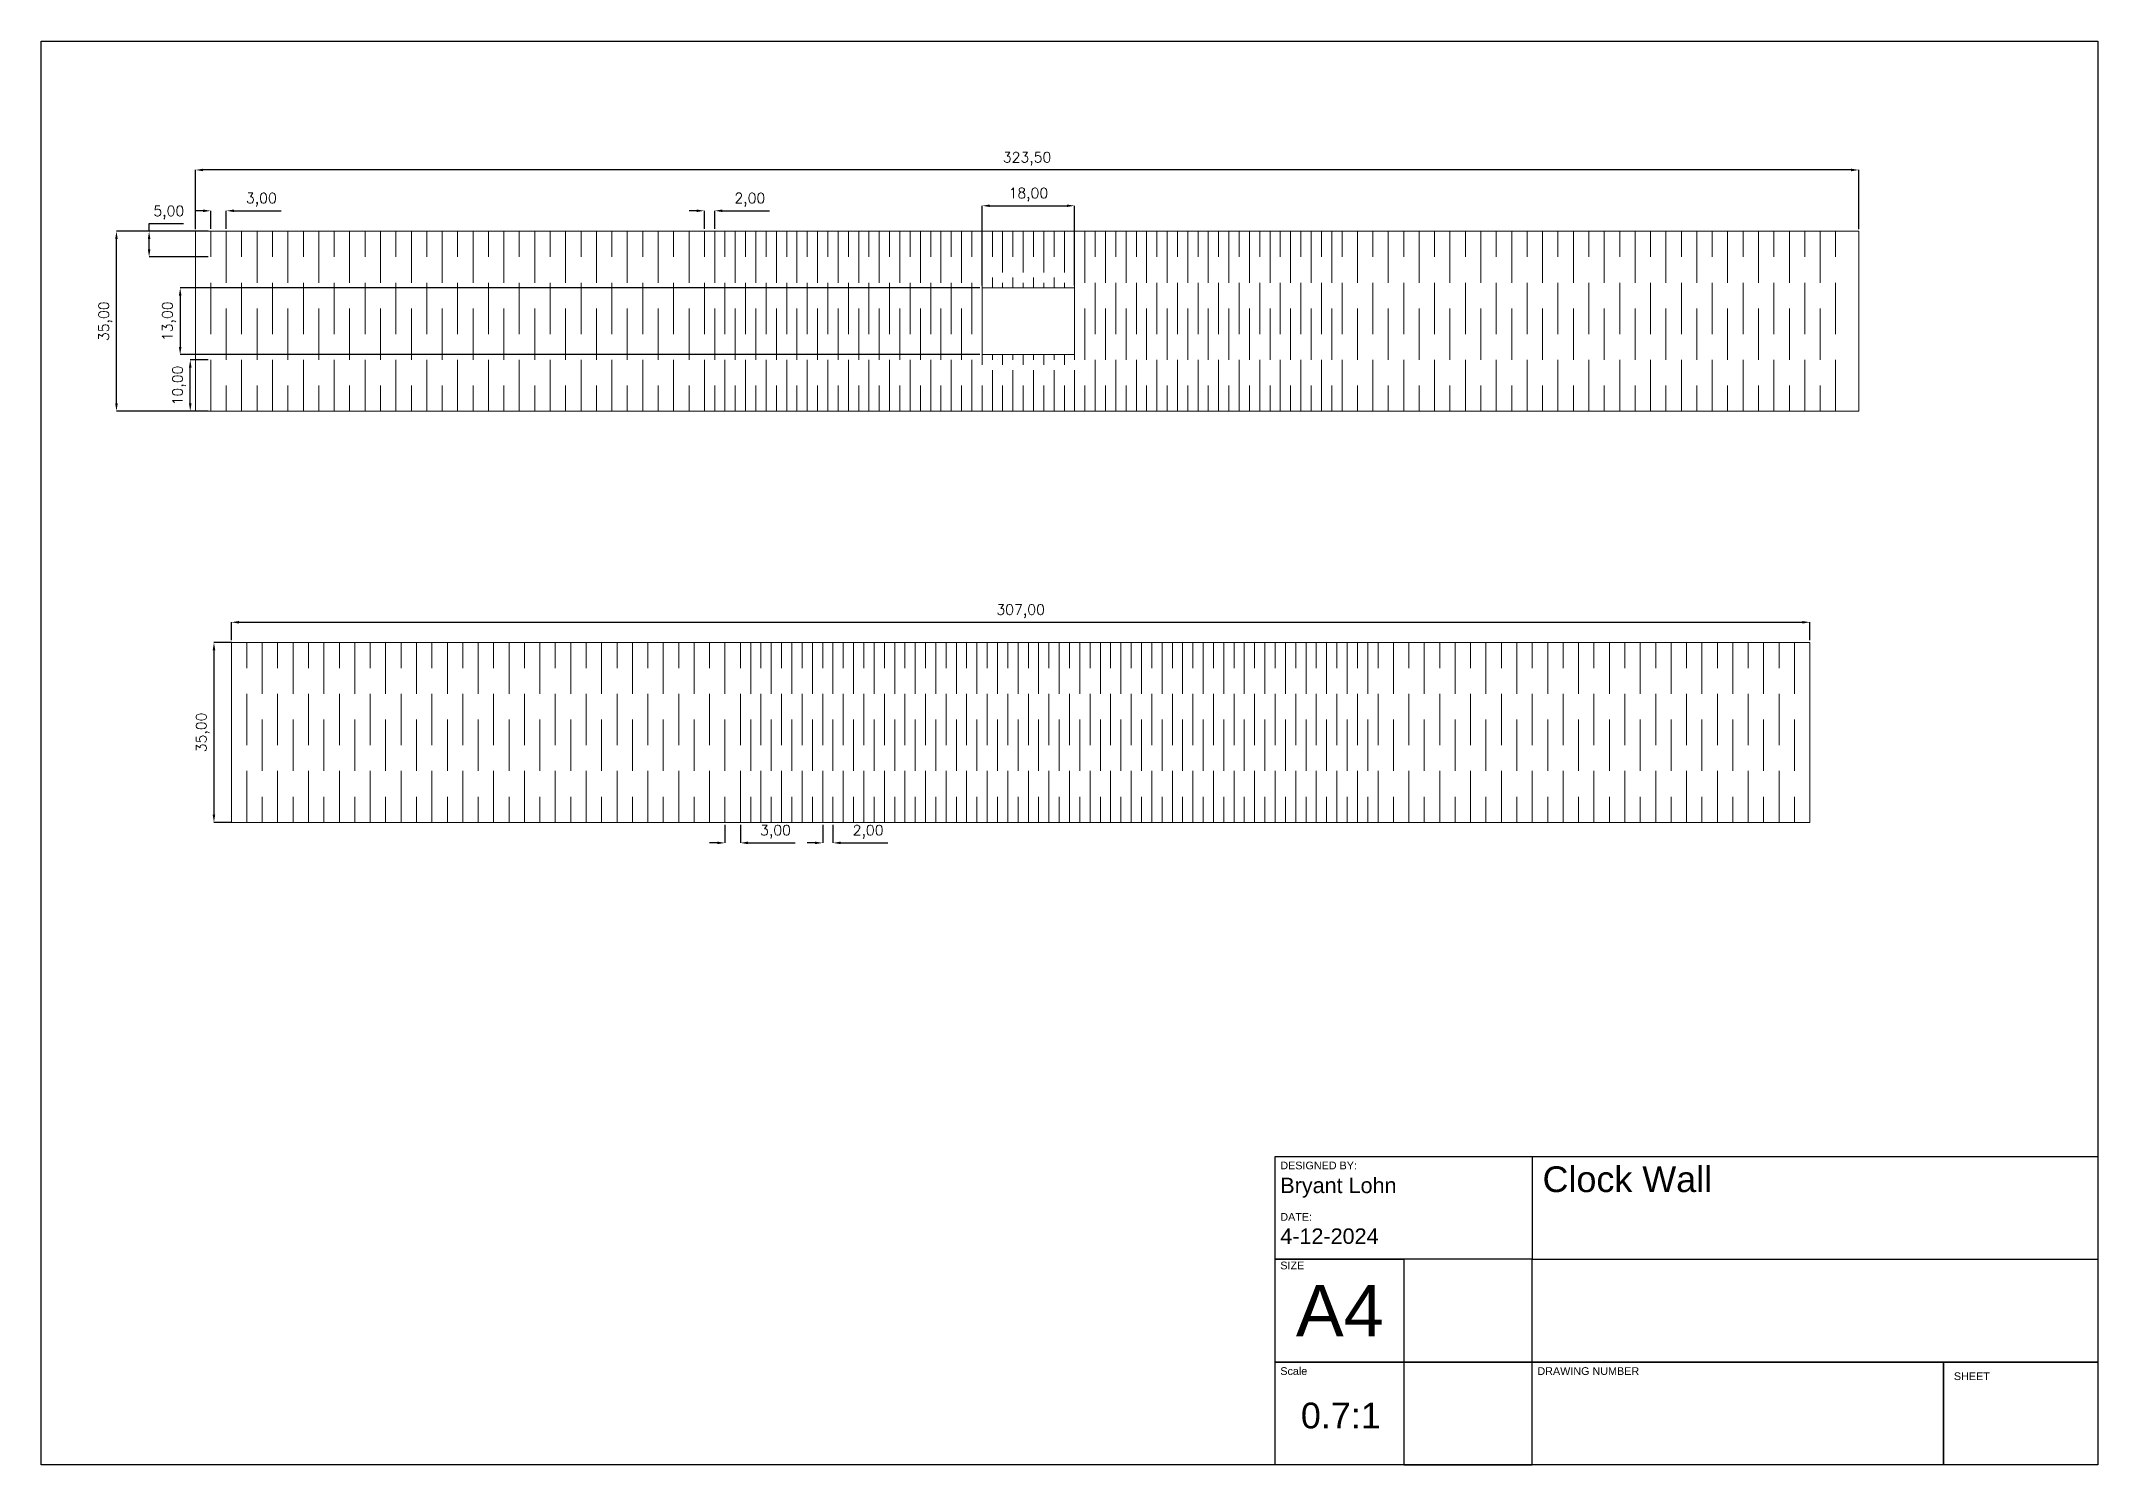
# Paper-space layout 'A3_Wall' of a CAD drawing. Header units: millimetres. Extents: x 10 to 410, y 10 to 287.
import ezdxf

# ---------------------------------------------------------------- set-up
doc = ezdxf.new("R2010")
doc.units = ezdxf.units.MM
doc.layers.add('DIMENSION', color=3, linetype='Continuous', lineweight=25)
doc.styles.get("Standard").update_dxf_attribs({"font": 'txt.shx'})
doc.dimstyles.get("Standard").update_dxf_attribs({"dimscale": 100, "dimtxt": 2, "dimasz": 1.5, "dimexe": 0, "dimexo": 0.5, "dimgap": 1, "dimtad": 1, "dimtoh": 1, "dimzin": 0, "dimtxsty": 'Standard', "dimcen": 1.5, "dimadec": 0, "dimazin": 0, "dimtfac": 1, "dimtdec": 4, "dimtofl": 0, "dimtmove": 0, "dimatfit": 3, "dimfxl": 1, "dimtolj": 1, "dimtzin": 0, "dimarcsym": 0})

# ---------------------------------------------------------------- blocks, each defined once
blk = doc.blocks.new('*D296')
at = {"layer": 'Defpoints', "color": 0}
for p in [(211, 254.97), (193, 238.97), (211, 238.97)]:
    blk.add_point(p, dxfattribs=at)
at = {"layer": 'DIMENSION', "color": 0, "lineweight": -2}
for p, q in [((193, 239.47), (193, 254.97)), ((194.5, 254.97), (209.5, 254.97)), ((211, 239.47), (211, 254.97))]:
    blk.add_line(p, q, dxfattribs=at)
at = {"layer": 'DIMENSION', "color": 0}
for points in [[(194.5, 255.22), (194.5, 254.72), (193, 254.97)], [(209.5, 254.72), (209.5, 255.22), (211, 254.97)]]:
    blk.add_solid(points, dxfattribs=at)
at = {"layer": 'DIMENSION', "color": 0, "insert": (202, 257.14), "char_height": 2, "attachment_point": 5}
blk.add_mtext('\\A1;18,00', dxfattribs=at)
blk = doc.blocks.new('*D297')
at = {"layer": 'Defpoints', "color": 0}
for p in [(141, 253.99), (139, 249.99), (141, 249.98)]:
    blk.add_point(p, dxfattribs=at)
at = {"layer": 'DIMENSION', "color": 0, "lineweight": -2}
for p, q in [((137.5, 253.99), (136, 253.99)), ((139, 250.49), (139, 253.99)), ((141, 250.48), (141, 253.99)), ((142.5, 253.99), (151.67, 253.99))]:
    blk.add_line(p, q, dxfattribs=at)
at = {"layer": 'DIMENSION', "color": 0}
for points in [[(137.5, 253.74), (137.5, 254.24), (139, 253.99)], [(142.5, 254.24), (142.5, 253.74), (141, 253.99)]]:
    blk.add_solid(points, dxfattribs=at)
at = {"layer": 'DIMENSION', "color": 0, "insert": (147.83, 256.16), "char_height": 2, "attachment_point": 5}
blk.add_mtext('\\A1;2,00', dxfattribs=at)
blk = doc.blocks.new('*D298')
at = {"layer": 'Defpoints', "color": 0}
for p in [(46, 253.99), (43, 249.99), (46, 249.98)]:
    blk.add_point(p, dxfattribs=at)
at = {"layer": 'DIMENSION', "color": 0, "lineweight": -2}
for p, q in [((41.5, 253.99), (40, 253.99)), ((43, 250.49), (43, 253.99)), ((46, 250.48), (46, 253.99)), ((47.5, 253.99), (56.67, 253.99))]:
    blk.add_line(p, q, dxfattribs=at)
at = {"layer": 'DIMENSION', "color": 0}
for points in [[(41.5, 253.74), (41.5, 254.24), (43, 253.99)], [(47.5, 254.24), (47.5, 253.74), (46, 253.99)]]:
    blk.add_solid(points, dxfattribs=at)
at = {"layer": 'DIMENSION', "color": 0, "insert": (52.83, 256.16), "char_height": 2, "attachment_point": 5}
blk.add_mtext('\\A1;3,00', dxfattribs=at)
blk = doc.blocks.new('*D299')
at = {"layer": 'Defpoints', "color": 0}
for p in [(40, 261.93), (40, 249.93), (363.5, 249.93)]:
    blk.add_point(p, dxfattribs=at)
at = {"layer": 'DIMENSION', "color": 0, "lineweight": -2}
for p, q in [((40, 250.43), (40, 261.93)), ((362, 261.93), (41.5, 261.93)), ((363.5, 250.43), (363.5, 261.93))]:
    blk.add_line(p, q, dxfattribs=at)
at = {"layer": 'DIMENSION', "color": 0}
for points in [[(41.5, 262.18), (41.5, 261.68), (40, 261.93)], [(362, 261.68), (362, 262.18), (363.5, 261.93)]]:
    blk.add_solid(points, dxfattribs=at)
at = {"layer": 'DIMENSION', "color": 0, "insert": (201.75, 264.1), "char_height": 2, "attachment_point": 5}
blk.add_mtext('\\A1;323,50', dxfattribs=at)
blk = doc.blocks.new('*D302')
at = {"layer": 'Defpoints', "color": 0}
for p in [(193.04, 239), (37.04, 226), (193.04, 226)]:
    blk.add_point(p, dxfattribs=at)
at = {"layer": 'DIMENSION', "color": 0, "lineweight": -2}
for p, q in [((192.54, 239), (37.04, 239)), ((37.04, 237.5), (37.04, 227.5)), ((192.54, 226), (37.04, 226))]:
    blk.add_line(p, q, dxfattribs=at)
at = {"layer": 'DIMENSION', "color": 0}
for points in [[(37.29, 237.5), (36.79, 237.5), (37.04, 239)], [(36.79, 227.5), (37.29, 227.5), (37.04, 226)]]:
    blk.add_solid(points, dxfattribs=at)
at = {"layer": 'DIMENSION', "color": 0, "insert": (34.87, 232.5), "char_height": 2, "attachment_point": 5, "rotation": 90}
blk.add_mtext('\\A1;13,00', dxfattribs=at)
blk = doc.blocks.new('*D305')
at = {"layer": 'Defpoints', "color": 0}
for p in [(39, 225), (43, 225), (43, 215)]:
    blk.add_point(p, dxfattribs=at)
at = {"layer": 'DIMENSION', "color": 0, "lineweight": -2}
for p, q in [((42.5, 225), (39, 225)), ((39, 216.5), (39, 223.5)), ((42.5, 215), (39, 215))]:
    blk.add_line(p, q, dxfattribs=at)
at = {"layer": 'DIMENSION', "color": 0}
for points in [[(39.25, 223.5), (38.75, 223.5), (39, 225)], [(38.75, 216.5), (39.25, 216.5), (39, 215)]]:
    blk.add_solid(points, dxfattribs=at)
at = {"layer": 'DIMENSION', "color": 0, "insert": (36.83, 220), "char_height": 2, "attachment_point": 5, "rotation": 90}
blk.add_mtext('\\A1;10,00', dxfattribs=at)
blk = doc.blocks.new('*D306')
at = {"layer": 'Defpoints', "color": 0}
for p in [(31, 250), (43, 250), (43, 245)]:
    blk.add_point(p, dxfattribs=at)
at = {"layer": 'DIMENSION', "color": 0, "lineweight": -2}
for p, q in [((31, 251.5), (37.67, 251.5)), ((31, 250), (31, 251.5)), ((42.5, 250), (31, 250)), ((31, 246.5), (31, 248.5)), ((42.5, 245), (31, 245))]:
    blk.add_line(p, q, dxfattribs=at)
at = {"layer": 'DIMENSION', "color": 0}
for points in [[(31.25, 248.5), (30.75, 248.5), (31, 250)], [(30.75, 246.5), (31.25, 246.5), (31, 245)]]:
    blk.add_solid(points, dxfattribs=at)
at = {"layer": 'DIMENSION', "color": 0, "insert": (34.83, 253.67), "char_height": 2, "attachment_point": 5}
blk.add_mtext('\\A1;5,00', dxfattribs=at)
blk = doc.blocks.new('*D313')
at = {"layer": 'Defpoints', "color": 0}
for p in [(24.65, 250), (40.65, 250), (40.65, 215)]:
    blk.add_point(p, dxfattribs=at)
at = {"layer": 'DIMENSION', "color": 0, "lineweight": -2}
for p, q in [((40.15, 250), (24.65, 250)), ((24.65, 216.5), (24.65, 248.5)), ((40.15, 215), (24.65, 215))]:
    blk.add_line(p, q, dxfattribs=at)
at = {"layer": 'DIMENSION', "color": 0}
for points in [[(24.9, 248.5), (24.4, 248.5), (24.65, 250)], [(24.4, 216.5), (24.9, 216.5), (24.65, 215)]]:
    blk.add_solid(points, dxfattribs=at)
at = {"layer": 'DIMENSION', "color": 0, "insert": (22.48, 232.5), "char_height": 2, "attachment_point": 5, "rotation": 90}
blk.add_mtext('\\A1;35,00', dxfattribs=at)
blk = doc.blocks.new('*D318')
at = {"layer": 'Defpoints', "color": 0}
for p in [(354, 173.93), (47, 169.93), (354, 169.93)]:
    blk.add_point(p, dxfattribs=at)
at = {"layer": 'DIMENSION', "color": 0, "lineweight": -2}
for p, q in [((47, 170.43), (47, 173.93)), ((48.5, 173.93), (352.5, 173.93)), ((354, 170.43), (354, 173.93))]:
    blk.add_line(p, q, dxfattribs=at)
at = {"layer": 'DIMENSION', "color": 0}
for points in [[(48.5, 174.18), (48.5, 173.68), (47, 173.93)], [(352.5, 173.68), (352.5, 174.18), (354, 173.93)]]:
    blk.add_solid(points, dxfattribs=at)
at = {"layer": 'DIMENSION', "color": 0, "insert": (200.5, 176.1), "char_height": 2, "attachment_point": 5}
blk.add_mtext('\\A1;307,00', dxfattribs=at)
blk = doc.blocks.new('*D325')
at = {"layer": 'Defpoints', "color": 0}
for p in [(47.61, 170), (43.61, 135), (47.61, 135)]:
    blk.add_point(p, dxfattribs=at)
at = {"layer": 'DIMENSION', "color": 0, "lineweight": -2}
for p, q in [((47.11, 170), (43.61, 170)), ((43.61, 168.5), (43.61, 136.5)), ((47.11, 135), (43.61, 135))]:
    blk.add_line(p, q, dxfattribs=at)
at = {"layer": 'DIMENSION', "color": 0}
for points in [[(43.86, 168.5), (43.36, 168.5), (43.61, 170)], [(43.36, 136.5), (43.86, 136.5), (43.61, 135)]]:
    blk.add_solid(points, dxfattribs=at)
at = {"layer": 'DIMENSION', "color": 0, "insert": (41.45, 152.5), "char_height": 2, "attachment_point": 5, "rotation": 90}
blk.add_mtext('\\A1;35,00', dxfattribs=at)
blk = doc.blocks.new('*D326')
at = {"layer": 'Defpoints', "color": 0}
for p in [(143, 135.01), (146, 135.02), (146, 131.01)]:
    blk.add_point(p, dxfattribs=at)
at = {"layer": 'DIMENSION', "color": 0, "lineweight": -2}
for p, q in [((143, 134.51), (143, 131.01)), ((146, 134.52), (146, 131.01)), ((141.5, 131.01), (140, 131.01)), ((147.5, 131.01), (156.67, 131.01))]:
    blk.add_line(p, q, dxfattribs=at)
at = {"layer": 'DIMENSION', "color": 0}
for points in [[(141.5, 130.76), (141.5, 131.26), (143, 131.01)], [(147.5, 131.26), (147.5, 130.76), (146, 131.01)]]:
    blk.add_solid(points, dxfattribs=at)
at = {"layer": 'DIMENSION', "color": 0, "insert": (152.83, 133.18), "char_height": 2, "attachment_point": 5}
blk.add_mtext('\\A1;3,00', dxfattribs=at)
blk = doc.blocks.new('*D327')
at = {"layer": 'Defpoints', "color": 0}
for p in [(162, 135.02), (164, 135.01), (164, 131.01)]:
    blk.add_point(p, dxfattribs=at)
at = {"layer": 'DIMENSION', "color": 0, "lineweight": -2}
for p, q in [((162, 134.52), (162, 131.01)), ((164, 134.51), (164, 131.01)), ((160.5, 131.01), (159, 131.01)), ((165.5, 131.01), (174.67, 131.01))]:
    blk.add_line(p, q, dxfattribs=at)
at = {"layer": 'DIMENSION', "color": 0}
for points in [[(160.5, 130.76), (160.5, 131.26), (162, 131.01)], [(165.5, 131.26), (165.5, 130.76), (164, 131.01)]]:
    blk.add_solid(points, dxfattribs=at)
at = {"layer": 'DIMENSION', "color": 0, "insert": (170.83, 133.18), "char_height": 2, "attachment_point": 5}
blk.add_mtext('\\A1;2,00', dxfattribs=at)

psp = doc.layouts.new('A3_Wall')

# ---------------------------------------------------------------- linework, layer by layer
at = {"color": 5, "lineweight": 0}
for p, q in [((40, 250), (363.5, 250)), ((40, 215), (40, 250)), ((363.5, 250), (363.5, 215)), ((363.5, 215), (40, 215)), ((47, 170), (354, 170)), ((47, 135), (47, 170)), ((354, 135), (354, 170)), ((354, 135), (47, 135))]:
    psp.add_line(p, q, dxfattribs=at)
at = {"color": 1, "lineweight": 0}
for p, q in [((43, 245), (43, 250)), ((46, 240), (46, 250)), ((49, 245), (49, 250)), ((52, 240), (52, 250)), ((55, 245), (55, 250)), ((58, 240), (58, 250)), ((61, 245), (61, 250)), ((64, 240), (64, 250)), ((67, 245), (67, 250)), ((70, 240), (70, 250)), ((73, 245), (73, 250)), ((76, 240), (76, 250)), ((79, 245), (79, 250)), ((82, 240), (82, 250)), ((85, 245), (85, 250)), ((88, 240), (88, 250)), ((91, 245), (91, 250)), ((94, 240), (94, 250)), ((97, 245), (97, 250)), ((100, 240), (100, 250)), ((103, 245), (103, 250)), ((106, 240), (106, 250)), ((109, 245), (109, 250)), ((112, 240), (112, 250)), ((115, 245), (115, 250)), ((118, 240), (118, 250)), ((121, 245), (121, 250)), ((124, 240), (124, 250)), ((127, 245), (127, 250)), ((130, 240), (130, 250)), ((133, 245), (133, 250)), ((136, 240), (136, 250)), ((139, 245), (139, 250)), ((141, 240), (141, 250)), ((143, 245), (143, 250)), ((145, 240), (145, 250)), ((147, 245), (147, 250)), ((149, 240), (149, 250)), ((151, 245), (151, 250)), ((153, 240), (153, 250)), ((155, 245), (155, 250)), ((157, 240), (157, 250)), ((159, 245), (159, 250)), ((161, 240), (161, 250)), ((163, 245), (163, 250)), ((165, 240), (165, 250)), ((167, 245), (167, 250)), ((169, 240), (169, 250)), ((171, 245), (171, 250)), ((173, 240), (173, 250)), ((175, 245), (175, 250)), ((177, 240), (177, 250)), ((179, 245), (179, 250)), ((181, 240), (181, 250)), ((183, 245), (183, 250)), ((185, 240), (185, 250)), ((187, 245), (187, 250)), ((189, 240), (189, 250)), ((191, 245), (191, 250)), ((193, 242), (193, 250)), ((195, 245), (195, 250)), ((197, 242), (197, 250)), ((199, 245), (199, 250)), ((201, 242), (201, 250)), ((203, 245), (203, 250)), ((205, 242), (205, 250)), ((207, 245), (207, 250)), ((209, 242), (209, 250)), ((211, 245), (211, 250)), ((213, 240), (213, 250)), ((215, 245), (215, 250)), ((217, 240), (217, 250)), ((219, 245), (219, 250)), ((221, 240), (221, 250)), ((223, 245), (223, 250)), ((225, 240), (225, 250)), ((227, 245), (227, 250)), ((229, 240), (229, 250)), ((231, 245), (231, 250)), ((233, 240), (233, 250)), ((235, 245), (235, 250)), ((237, 240), (237, 250)), ((239, 245), (239, 250)), ((241, 240), (241, 250)), ((243, 245), (243, 250)), ((245, 240), (245, 250)), ((247, 245), (247, 250)), ((249, 240), (249, 250)), ((251, 245), (251, 250)), ((253, 240), (253, 250)), ((255, 245), (255, 250)), ((257, 240), (257, 250)), ((259, 245), (259, 250)), ((261, 240), (261, 250)), ((263, 245), (263, 250)), ((266, 240), (266, 250)), ((269, 245), (269, 250)), ((272, 240), (272, 250)), ((275, 245), (275, 250)), ((278, 240), (278, 250)), ((281, 245), (281, 250)), ((284, 240), (284, 250)), ((287, 245), (287, 250)), ((290, 240), (290, 250)), ((293, 245), (293, 250)), ((296, 240), (296, 250)), ((299, 245), (299, 250)), ((302, 240), (302, 250)), ((305, 245), (305, 250)), ((308, 240), (308, 250)), ((311, 245), (311, 250)), ((314, 240), (314, 250)), ((317, 245), (317, 250)), ((320, 240), (320, 250)), ((323, 245), (323, 250)), ((326, 240), (326, 250)), ((329, 245), (329, 250)), ((332, 240), (332, 250)), ((335, 245), (335, 250)), ((338, 240), (338, 250)), ((341, 245), (341, 250)), ((344, 240), (344, 250)), ((347, 245), (347, 250)), ((350, 240), (350, 250)), ((353, 245), (353, 250)), ((356, 240), (356, 250)), ((359, 245), (359, 250)), ((43, 230), (43, 240)), ((49, 230), (49, 240)), ((55, 230), (55, 240)), ((61, 230), (61, 240)), ((67, 230), (67, 240)), ((73, 230), (73, 240)), ((79, 230), (79, 240)), ((85, 230), (85, 240)), ((91, 230), (91, 240)), ((97, 230), (97, 240)), ((103, 230), (103, 240)), ((109, 230), (109, 240)), ((115, 230), (115, 240)), ((121, 230), (121, 240)), ((127, 230), (127, 240)), ((133, 230), (133, 240)), ((139, 230), (139, 240)), ((143, 230), (143, 240)), ((147, 230), (147, 240)), ((151, 230), (151, 240)), ((155, 230), (155, 240)), ((159, 230), (159, 240)), ((163, 230), (163, 240)), ((167, 230), (167, 240)), ((171, 230), (171, 240)), ((175, 230), (175, 240)), ((179, 230), (179, 240)), ((183, 230), (183, 240)), ((187, 230), (187, 240)), ((191, 230), (191, 240)), ((193, 240), (193, 239)), ((195, 241), (195, 239)), ((197, 240), (197, 239)), ((199, 241), (199, 239)), ((201, 240), (201, 239)), ((203, 241), (203, 239)), ((205, 240), (205, 239)), ((207, 241), (207, 239)), ((209, 240), (209, 239)), ((211, 241), (211, 239)), ((215, 230), (215, 240)), ((219, 230), (219, 240)), ((223, 230), (223, 240)), ((227, 230), (227, 240)), ((231, 230), (231, 240)), ((235, 230), (235, 240)), ((239, 230), (239, 240)), ((243, 230), (243, 240)), ((247, 230), (247, 240)), ((251, 230), (251, 240)), ((255, 230), (255, 240)), ((259, 230), (259, 240)), ((263, 230), (263, 240)), ((269, 230), (269, 240)), ((275, 230), (275, 240)), ((281, 230), (281, 240)), ((287, 230), (287, 240)), ((293, 230), (293, 240)), ((299, 230), (299, 240)), ((305, 230), (305, 240)), ((311, 230), (311, 240)), ((317, 230), (317, 240)), ((323, 230), (323, 240)), ((329, 230), (329, 240)), ((335, 230), (335, 240)), ((341, 230), (341, 240)), ((347, 230), (347, 240)), ((353, 230), (353, 240)), ((359, 230), (359, 240)), ((193, 239), (193, 226)), ((193, 239), (211, 239)), ((211, 239), (211, 226)), ((46, 225), (46, 235)), ((52, 225), (52, 235)), ((58, 225), (58, 235)), ((64, 225), (64, 235)), ((70, 225), (70, 235)), ((76, 225), (76, 235)), ((82, 225), (82, 235)), ((88, 225), (88, 235)), ((94, 225), (94, 235)), ((100, 225), (100, 235)), ((106, 225), (106, 235)), ((112, 225), (112, 235)), ((118, 225), (118, 235)), ((124, 225), (124, 235)), ((130, 225), (130, 235)), ((136, 225), (136, 235)), ((141, 225), (141, 235)), ((145, 225), (145, 235)), ((149, 225), (149, 235)), ((153, 225), (153, 235)), ((157, 225), (157, 235)), ((161, 225), (161, 235)), ((165, 225), (165, 235)), ((169, 225), (169, 235)), ((173, 225), (173, 235)), ((177, 225), (177, 235)), ((181, 225), (181, 235)), ((185, 225), (185, 235)), ((189, 225), (189, 235)), ((213, 225), (213, 235)), ((217, 225), (217, 235)), ((221, 225), (221, 235)), ((225, 225), (225, 235)), ((229, 225), (229, 235)), ((233, 225), (233, 235)), ((237, 225), (237, 235)), ((241, 225), (241, 235)), ((245, 225), (245, 235)), ((249, 225), (249, 235)), ((253, 225), (253, 235)), ((257, 225), (257, 235)), ((261, 225), (261, 235)), ((266, 225), (266, 235)), ((272, 225), (272, 235)), ((278, 225), (278, 235)), ((284, 225), (284, 235)), ((290, 225), (290, 235)), ((296, 225), (296, 235)), ((302, 225), (302, 235)), ((308, 225), (308, 235)), ((314, 225), (314, 235)), ((320, 225), (320, 235)), ((326, 225), (326, 235)), ((332, 225), (332, 235)), ((338, 225), (338, 235)), ((344, 225), (344, 235)), ((350, 225), (350, 235)), ((356, 225), (356, 235)), ((43, 215), (43, 225)), ((49, 215), (49, 225)), ((55, 215), (55, 225)), ((61, 215), (61, 225)), ((67, 215), (67, 225)), ((73, 215), (73, 225)), ((79, 215), (79, 225)), ((85, 215), (85, 225)), ((91, 215), (91, 225)), ((97, 215), (97, 225)), ((103, 215), (103, 225)), ((109, 215), (109, 225)), ((115, 215), (115, 225)), ((121, 215), (121, 225)), ((127, 215), (127, 225)), ((133, 215), (133, 225)), ((139, 215), (139, 225)), ((143, 215), (143, 225)), ((147, 215), (147, 225)), ((151, 215), (151, 225)), ((155, 215), (155, 225)), ((159, 215), (159, 225)), ((163, 215), (163, 225)), ((167, 215), (167, 225)), ((171, 215), (171, 225)), ((175, 215), (175, 225)), ((179, 215), (179, 225)), ((183, 215), (183, 225)), ((187, 215), (187, 225)), ((191, 215), (191, 225)), ((193, 226), (211, 226)), ((193, 226), (193, 224)), ((195, 226), (195, 225)), ((196, 225), (196, 225)), ((197, 226), (197, 224)), ((199, 226), (199, 225)), ((201, 226), (201, 224)), ((203, 226), (203, 225)), ((205, 226), (205, 224)), ((207, 226), (207, 225)), ((209, 226), (209, 224)), ((211, 226), (211, 225)), ((215, 215), (215, 225)), ((219, 215), (219, 225)), ((223, 215), (223, 225)), ((227, 215), (227, 225)), ((231, 215), (231, 225)), ((235, 215), (235, 225)), ((239, 215), (239, 225)), ((243, 215), (243, 225)), ((247, 215), (247, 225)), ((251, 215), (251, 225)), ((255, 215), (255, 225)), ((259, 215), (259, 225)), ((263, 215), (263, 225)), ((269, 215), (269, 225)), ((275, 215), (275, 225)), ((281, 215), (281, 225)), ((287, 215), (287, 225)), ((293, 215), (293, 225)), ((299, 215), (299, 225)), ((305, 215), (305, 225)), ((311, 215), (311, 225)), ((317, 215), (317, 225)), ((323, 215), (323, 225)), ((329, 215), (329, 225)), ((335, 215), (335, 225)), ((341, 215), (341, 225)), ((347, 215), (347, 225)), ((353, 215), (353, 225)), ((359, 215), (359, 225)), ((46, 215), (46, 220)), ((52, 215), (52, 220)), ((58, 215), (58, 220)), ((64, 215), (64, 220)), ((70, 215), (70, 220)), ((76, 215), (76, 220)), ((82, 215), (82, 220)), ((88, 215), (88, 220)), ((94, 215), (94, 220)), ((100, 215), (100, 220)), ((106, 215), (106, 220)), ((112, 215), (112, 220)), ((118, 215), (118, 220)), ((124, 215), (124, 220)), ((130, 215), (130, 220)), ((136, 215), (136, 220)), ((141, 215), (141, 220)), ((145, 215), (145, 220)), ((149, 215), (149, 220)), ((153, 215), (153, 220)), ((157, 215), (157, 220)), ((161, 215), (161, 220)), ((165, 215), (165, 220)), ((169, 215), (169, 220)), ((173, 215), (173, 220)), ((177, 215), (177, 220)), ((181, 215), (181, 220)), ((185, 215), (185, 220)), ((189, 215), (189, 220)), ((193, 215), (193, 220)), ((195, 215), (195, 223)), ((197, 215), (197, 220)), ((199, 215), (199, 223)), ((201, 215), (201, 220)), ((203, 215), (203, 223)), ((205, 215), (205, 220)), ((207, 215), (207, 223)), ((209, 215), (209, 220)), ((211, 215), (211, 223)), ((213, 215), (213, 220)), ((217, 215), (217, 220)), ((221, 215), (221, 220)), ((225, 215), (225, 220)), ((229, 215), (229, 220)), ((233, 215), (233, 220)), ((237, 215), (237, 220)), ((241, 215), (241, 220)), ((245, 215), (245, 220)), ((249, 215), (249, 220)), ((253, 215), (253, 220)), ((257, 215), (257, 220)), ((261, 215), (261, 220)), ((266, 215), (266, 220)), ((272, 215), (272, 220)), ((278, 215), (278, 220)), ((284, 215), (284, 220)), ((290, 215), (290, 220)), ((296, 215), (296, 220)), ((302, 215), (302, 220)), ((308, 215), (308, 220)), ((314, 215), (314, 220)), ((320, 215), (320, 220)), ((326, 215), (326, 220)), ((332, 215), (332, 220)), ((338, 215), (338, 220)), ((344, 215), (344, 220)), ((350, 215), (350, 220)), ((356, 215), (356, 220)), ((50, 165), (50, 170)), ((53, 160), (53, 170)), ((56, 165), (56, 170)), ((59, 160), (59, 170)), ((62, 165), (62, 170)), ((65, 160), (65, 170)), ((68, 165), (68, 170)), ((71, 160), (71, 170)), ((74, 165), (74, 170)), ((77, 160), (77, 170)), ((80, 165), (80, 170)), ((83, 160), (83, 170)), ((86, 165), (86, 170)), ((89, 160), (89, 170)), ((92, 165), (92, 170)), ((95, 160), (95, 170)), ((98, 165), (98, 170)), ((101, 160), (101, 170)), ((104, 165), (104, 170)), ((107, 160), (107, 170)), ((110, 165), (110, 170)), ((113, 160), (113, 170)), ((116, 165), (116, 170)), ((119, 160), (119, 170)), ((122, 165), (122, 170)), ((125, 160), (125, 170)), ((128, 165), (128, 170)), ((131, 160), (131, 170)), ((134, 165), (134, 170)), ((137, 160), (137, 170)), ((140, 165), (140, 170)), ((143, 160), (143, 170)), ((146, 165), (146, 170)), ((148, 160), (148, 170)), ((150, 165), (150, 170)), ((152, 160), (152, 170)), ((154, 165), (154, 170)), ((156, 160), (156, 170)), ((158, 165), (158, 170)), ((160, 160), (160, 170)), ((162, 165), (162, 170)), ((164, 160), (164, 170)), ((166, 165), (166, 170)), ((168, 160), (168, 170)), ((170, 165), (170, 170)), ((172, 160), (172, 170)), ((174, 165), (174, 170)), ((176, 160), (176, 170)), ((178, 165), (178, 170)), ((180, 160), (180, 170)), ((182, 165), (182, 170)), ((184, 160), (184, 170)), ((186, 165), (186, 170)), ((188, 160), (188, 170)), ((190, 165), (190, 170)), ((192, 160), (192, 170)), ((194, 165), (194, 170)), ((196, 160), (196, 170)), ((198, 165), (198, 170)), ((200, 160), (200, 170)), ((202, 165), (202, 170)), ((204, 160), (204, 170)), ((206, 165), (206, 170)), ((208, 160), (208, 170)), ((210, 165), (210, 170)), ((212, 160), (212, 170)), ((214, 165), (214, 170)), ((216, 160), (216, 170)), ((218, 165), (218, 170)), ((220, 160), (220, 170)), ((222, 165), (222, 170)), ((224, 160), (224, 170)), ((226, 165), (226, 170)), ((228, 160), (228, 170)), ((230, 165), (230, 170)), ((232, 160), (232, 170)), ((234, 165), (234, 170)), ((236, 160), (236, 170)), ((238, 165), (238, 170)), ((240, 160), (240, 170)), ((242, 165), (242, 170)), ((244, 160), (244, 170)), ((246, 165), (246, 170)), ((248, 160), (248, 170)), ((250, 165), (250, 170)), ((252, 160), (252, 170)), ((254, 165), (254, 170)), ((256, 160), (256, 170)), ((258, 165), (258, 170)), ((260, 160), (260, 170)), ((262, 165), (262, 170)), ((264, 160), (264, 170)), ((266, 165), (266, 170)), ((268, 160), (268, 170)), ((270, 165), (270, 170)), ((273, 160), (273, 170)), ((276, 165), (276, 170)), ((279, 160), (279, 170)), ((282, 165), (282, 170)), ((285, 160), (285, 170)), ((288, 165), (288, 170)), ((291, 160), (291, 170)), ((294, 165), (294, 170)), ((297, 160), (297, 170)), ((300, 165), (300, 170)), ((303, 160), (303, 170)), ((306, 165), (306, 170)), ((309, 160), (309, 170)), ((312, 165), (312, 170)), ((315, 160), (315, 170)), ((318, 165), (318, 170)), ((321, 160), (321, 170)), ((324, 165), (324, 170)), ((327, 160), (327, 170)), ((330, 165), (330, 170)), ((333, 160), (333, 170)), ((336, 165), (336, 170)), ((339, 160), (339, 170)), ((342, 165), (342, 170)), ((345, 160), (345, 170)), ((348, 165), (348, 170)), ((351, 160), (351, 170)), ((50, 150), (50, 160)), ((56, 150), (56, 160)), ((62, 150), (62, 160)), ((68, 150), (68, 160)), ((74, 150), (74, 160)), ((80, 150), (80, 160)), ((86, 150), (86, 160)), ((92, 150), (92, 160)), ((98, 150), (98, 160)), ((104, 150), (104, 160)), ((110, 150), (110, 160)), ((116, 150), (116, 160)), ((122, 150), (122, 160)), ((128, 150), (128, 160)), ((134, 150), (134, 160)), ((140, 150), (140, 160)), ((146, 150), (146, 160)), ((150, 150), (150, 160)), ((154, 150), (154, 160)), ((158, 150), (158, 160)), ((162, 150), (162, 160)), ((166, 150), (166, 160)), ((170, 150), (170, 160)), ((174, 150), (174, 160)), ((178, 150), (178, 160)), ((182, 150), (182, 160)), ((186, 150), (186, 160)), ((190, 150), (190, 160)), ((194, 150), (194, 160)), ((198, 150), (198, 160)), ((202, 150), (202, 160)), ((206, 150), (206, 160)), ((210, 150), (210, 160)), ((214, 150), (214, 160)), ((218, 150), (218, 160)), ((222, 150), (222, 160)), ((226, 150), (226, 160)), ((230, 150), (230, 160)), ((234, 150), (234, 160)), ((238, 150), (238, 160)), ((242, 150), (242, 160)), ((246, 150), (246, 160)), ((250, 150), (250, 160)), ((254, 150), (254, 160)), ((258, 150), (258, 160)), ((262, 150), (262, 160)), ((266, 150), (266, 160)), ((270, 150), (270, 160)), ((276, 150), (276, 160)), ((282, 150), (282, 160)), ((288, 150), (288, 160)), ((294, 150), (294, 160)), ((300, 150), (300, 160)), ((306, 150), (306, 160)), ((312, 150), (312, 160)), ((318, 150), (318, 160)), ((324, 150), (324, 160)), ((330, 150), (330, 160)), ((336, 150), (336, 160)), ((342, 150), (342, 160)), ((348, 150), (348, 160)), ((53, 145), (53, 155)), ((59, 145), (59, 155)), ((65, 145), (65, 155)), ((71, 145), (71, 155)), ((77, 145), (77, 155)), ((83, 145), (83, 155)), ((89, 145), (89, 155)), ((95, 145), (95, 155)), ((101, 145), (101, 155)), ((107, 145), (107, 155)), ((113, 145), (113, 155)), ((119, 145), (119, 155)), ((125, 145), (125, 155)), ((131, 145), (131, 155)), ((137, 145), (137, 155)), ((143, 145), (143, 155)), ((148, 145), (148, 155)), ((152, 145), (152, 155)), ((156, 145), (156, 155)), ((160, 145), (160, 155)), ((164, 145), (164, 155)), ((168, 145), (168, 155)), ((172, 145), (172, 155)), ((176, 145), (176, 155)), ((180, 145), (180, 155)), ((184, 145), (184, 155)), ((188, 145), (188, 155)), ((192, 145), (192, 155)), ((196, 145), (196, 155)), ((200, 145), (200, 155)), ((204, 145), (204, 155)), ((208, 145), (208, 155)), ((212, 145), (212, 155)), ((216, 145), (216, 155)), ((220, 145), (220, 155)), ((224, 145), (224, 155)), ((228, 145), (228, 155)), ((232, 145), (232, 155)), ((236, 145), (236, 155)), ((240, 145), (240, 155)), ((244, 145), (244, 155)), ((248, 145), (248, 155)), ((252, 145), (252, 155)), ((256, 145), (256, 155)), ((260, 145), (260, 155)), ((264, 145), (264, 155)), ((268, 145), (268, 155)), ((273, 145), (273, 155)), ((279, 145), (279, 155)), ((285, 145), (285, 155)), ((291, 145), (291, 155)), ((297, 145), (297, 155)), ((303, 145), (303, 155)), ((309, 145), (309, 155)), ((315, 145), (315, 155)), ((321, 145), (321, 155)), ((327, 145), (327, 155)), ((333, 145), (333, 155)), ((339, 145), (339, 155)), ((345, 145), (345, 155)), ((351, 145), (351, 155)), ((50, 135), (50, 145)), ((56, 135), (56, 145)), ((62, 135), (62, 145)), ((68, 135), (68, 145)), ((74, 135), (74, 145)), ((80, 135), (80, 145)), ((86, 135), (86, 145)), ((92, 135), (92, 145)), ((98, 135), (98, 145)), ((104, 135), (104, 145)), ((110, 135), (110, 145)), ((116, 135), (116, 145)), ((122, 135), (122, 145)), ((128, 135), (128, 145)), ((134, 135), (134, 145)), ((140, 135), (140, 145)), ((146, 135), (146, 145)), ((150, 135), (150, 145)), ((154, 135), (154, 145)), ((158, 135), (158, 145)), ((162, 135), (162, 145)), ((166, 135), (166, 145)), ((170, 135), (170, 145)), ((174, 135), (174, 145)), ((178, 135), (178, 145)), ((182, 135), (182, 145)), ((186, 135), (186, 145)), ((190, 135), (190, 145)), ((194, 135), (194, 145)), ((198, 135), (198, 145)), ((202, 135), (202, 145)), ((206, 135), (206, 145)), ((210, 135), (210, 145)), ((214, 135), (214, 145)), ((218, 135), (218, 145)), ((222, 135), (222, 145)), ((226, 135), (226, 145)), ((230, 135), (230, 145)), ((234, 135), (234, 145)), ((238, 135), (238, 145)), ((242, 135), (242, 145)), ((246, 135), (246, 145)), ((250, 135), (250, 145)), ((254, 135), (254, 145)), ((258, 135), (258, 145)), ((262, 135), (262, 145)), ((266, 135), (266, 145)), ((270, 135), (270, 145)), ((276, 135), (276, 145)), ((282, 135), (282, 145)), ((288, 135), (288, 145)), ((294, 135), (294, 145)), ((300, 135), (300, 145)), ((306, 135), (306, 145)), ((312, 135), (312, 145)), ((318, 135), (318, 145)), ((324, 135), (324, 145)), ((330, 135), (330, 145)), ((336, 135), (336, 145)), ((342, 135), (342, 145)), ((348, 135), (348, 145)), ((53, 135), (53, 140)), ((59, 135), (59, 140)), ((65, 135), (65, 140)), ((71, 135), (71, 140)), ((77, 135), (77, 140)), ((83, 135), (83, 140)), ((89, 135), (89, 140)), ((95, 135), (95, 140)), ((101, 135), (101, 140)), ((107, 135), (107, 140)), ((113, 135), (113, 140)), ((119, 135), (119, 140)), ((125, 135), (125, 140)), ((131, 135), (131, 140)), ((137, 135), (137, 140)), ((143, 135), (143, 140)), ((148, 135), (148, 140)), ((152, 135), (152, 140)), ((156, 135), (156, 140)), ((160, 135), (160, 140)), ((164, 135), (164, 140)), ((168, 135), (168, 140)), ((172, 135), (172, 140)), ((176, 135), (176, 140)), ((180, 135), (180, 140)), ((184, 135), (184, 140)), ((188, 135), (188, 140)), ((192, 135), (192, 140)), ((196, 135), (196, 140)), ((200, 135), (200, 140)), ((204, 135), (204, 140)), ((208, 135), (208, 140)), ((212, 135), (212, 140)), ((216, 135), (216, 140)), ((220, 135), (220, 140)), ((224, 135), (224, 140)), ((228, 135), (228, 140)), ((232, 135), (232, 140)), ((236, 135), (236, 140)), ((240, 135), (240, 140)), ((244, 135), (244, 140)), ((248, 135), (248, 140)), ((252, 135), (252, 140)), ((256, 135), (256, 140)), ((260, 135), (260, 140)), ((264, 135), (264, 140)), ((268, 135), (268, 140)), ((273, 135), (273, 140)), ((279, 135), (279, 140)), ((285, 135), (285, 140)), ((291, 135), (291, 140)), ((297, 135), (297, 140)), ((303, 135), (303, 140)), ((309, 135), (309, 140)), ((315, 135), (315, 140)), ((321, 135), (321, 140)), ((327, 135), (327, 140)), ((333, 135), (333, 140)), ((339, 135), (339, 140)), ((345, 135), (345, 140)), ((351, 135), (351, 140))]:
    psp.add_line(p, q, dxfattribs=at)
for points in [[(10, 287), (410, 287), (410, 10), (10, 10)], [(410, 10), (250, 10), (250, 70), (410, 70)], [(250, 70), (300, 70), (300, 50), (250, 50)], [(250, 50), (275, 50), (275, 30), (250, 30)], [(275, 30), (300, 30), (300, 50), (275, 50)], [(300, 50), (410, 50), (410, 30), (300, 30)], [(250, 30), (275, 30), (275, 10), (250, 10)], [(275, 10), (300, 10), (300, 30), (275, 30)], [(300, 30), (380, 30), (380, 10), (300, 10)], [(410, 10), (380, 10), (380, 30), (410, 30)]]:
    psp.add_lwpolyline(points, close=True)

# ---------------------------------------------------------------- texts
at = {"attachment_point": 1}
for s, insert, char_height, width in [('\\pxql;{\\H0.6x;\\fArial|b0|i0|c0|p34;DESIGNED BY:}', (251, 69), 2.5, 47), ('{\\H1.6667x;\\fArial|b0|i0|c0|p34;Clock Wall}', (302, 68.08), 3, 107), ('{\\H1.2x;\\fArial|b0|i0|c0|p34;Bryant Lohn}', (251, 65.879), 2.5, 47), ('{\\H1.2x;\\fArial|b0|i0|c0|p34;4-12-2024}', (251, 56), 2.5, 38), ('{\\fArial|b0|i0|c0|p34;DATE:\\P}', (251, 59), 1.5, 11), ('{\\fArial|b0|i0|c0|p34;SIZE}', (251, 49.551), 1.5, 12), ('{\\fArial|b0|i0|c0|p34;A4}', (254.017, 45), 10, 16), ('{\\fArial|b0|i0|c0|p34;Scale}', (251, 29), 1.5, 21), ('{\\fArial|b0|i0|c0|p34;DRAWING NUMBER}', (301, 29), 1.5, 77), ('{\\fArial|b0|i0|c0|p34;SHEET}', (382, 28), 1.5, 25), ('{\\H2x;\\fArial|b0|i0|c0|p34;0.7:1}', (255, 22.105), 2.5, 23)]:
    psp.add_mtext(s, dxfattribs=dict(at, insert=insert, char_height=char_height, width=width))

# ---------------------------------------------------------------- dimensions: what is measured, and where the dimension line sits
at = {"layer": 'DIMENSION'}
for base, p1, p2, angle, picture, middle in [((40, 261.93), (363.5, 249.93), (40, 249.93), 180, '*D299', (201.75, 264.097)), ((211, 254.974), (193, 238.974), (211, 238.974), 180, '*D296', (202, 257.141)), ((31, 250), (43, 245), (43, 250), 90, '*D306', (34.833, 253.667)), ((24.647, 250), (40.647, 215), (40.647, 250), 90, '*D313', (22.48, 232.5)), ((37.036, 226), (193.036, 239), (193.036, 226), 270, '*D302', (34.869, 232.5)), ((39, 225), (43, 215), (43, 225), 90, '*D305', (36.833, 220)), ((43.614, 135), (47.614, 170), (47.614, 135), 270, '*D325', (41.447, 152.5)), ((146, 131.01), (143, 135.01), (146, 135.02), 0, '*D326', (152.833, 133.177)), ((164, 131.01), (162, 135.02), (164, 135.01), 0, '*D327', (170.833, 133.177))]:
    dim = psp.add_linear_dim(base=base, p1=p1, p2=p2, angle=angle, dimstyle='Standard', override={"dimscale": 1, "dimlfac": 1, "dimtxsty": 'Standard', "dimsah": 1, "dimtolj": 1}, dxfattribs=at)
    dim.commit()
    dim.dimension.update_dxf_attribs({"geometry": picture, "text_midpoint": middle})
for base, p1, p2, picture, middle in [((46, 253.99), (43, 249.99), (46, 249.98), '*D298', (52.833, 256.157)), ((141, 253.99), (139, 249.99), (141, 249.98), '*D297', (147.833, 256.157)), ((354, 173.93), (47, 169.93), (354, 169.93), '*D318', (200.5, 176.097))]:
    dim = psp.add_linear_dim(base=base, p1=p1, p2=p2, dimstyle='Standard', override={"dimscale": 1, "dimlfac": 1, "dimtxsty": 'Standard', "dimsah": 1, "dimtolj": 1}, dxfattribs=at)
    dim.commit()
    dim.dimension.update_dxf_attribs({"geometry": picture, "text_midpoint": middle})

doc.saveas('drawing.dxf')
